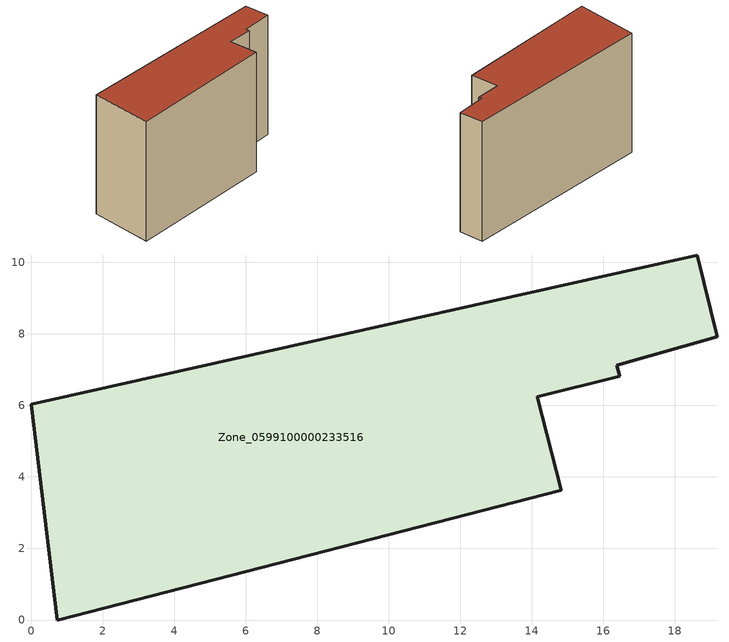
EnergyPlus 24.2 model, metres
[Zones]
Zone_0599100000233516
 floor ground (C_G): 0.73,0 0,6.04 18.63,10.21 19.19,7.92 16.38,7.12 16.45,6.81 14.15,6.25 14.82,3.62 z0
 wall outside (C_F): 16.38,7.12 19.19,7.92 18.63,10.21 0,6.04 0.73,0 14.82,3.62 14.15,6.25 16.45,6.81 16.38,7.12 z0:11.61
 roof outside (C_R): 14.82,3.62 14.15,6.25 16.45,6.81 16.38,7.12 19.19,7.92 18.63,10.21 0,6.04 0.73,0 z11.61
[BUILDING]
Pand.0599100000233516: North Axis=0; Terrain=City; Loads Convergence Tolerance Value=0.04; Temperature Convergence Tolerance Value=0.4; Solar Distribution=FullExterior; Maximum Number of Warmup Days=25; Minimum Number of Warmup Days=1
[Site:Location]
Rotterdam.The.Hague.AP_ZH_NLD Design_Conditions: Latitude=51.96; Longitude=4.45; Time Zone=1; Elevation=-4.5
[SITE:GROUNDTEMPERATURE:BUILDINGSURFACE]
18, 18, 18, 18, 18, 18, 18, 18, 18, 18, 18, 18
[MATERIAL] Thermal Absorptance=0.9; Solar Absorptance=0.7; Visible Absorptance=0.7
Name | Roughness | Thickness | Conductivity | Density | Specific Heat
G.TI.1946 | MediumSmooth | 0.15 | 1 | 540 | 1210
F.TI.1946 | Rough | 0.3 | 0.857143 | 1920 | 840
R.TI.1946 | MediumRough | 0.2 | 0.1 | 1500 | 1000
[CONSTRUCTION]
C_G: G.TI.1946
C_F: F.TI.1946
C_R: R.TI.1946
[ZONE]
Zone_0599100000233516: Type=1; Multiplier=1; Ceiling Height=Autocalculate; Volume=Autocalculate; Floor Area=autocalculate; Part of Total Floor Area=Yes
[ZONEINFILTRATION:DESIGNFLOWRATE]
Infil_Zone_0599100000233516: Zone or ZoneList or Space or SpaceList=Zone_0599100000233516; Schedule=AlwaysOn; Design Flow Rate Calculation Method=Flow/Area; Flow Rate per Floor Area=0.003; Constant Term Coefficient=1; Temperature Term Coefficient=0; Velocity Term Coefficient=0; Velocity Squared Term Coefficient=0
[HVACTEMPLATE:ZONE:IDEALLOADSAIRSYSTEM]
Zone_0599100000233516: Maximum Heating Supply Air Temperature=50; Minimum Cooling Supply Air Temperature=13; Maximum Heating Supply Air Humidity Ratio=0.0156; Minimum Cooling Supply Air Humidity Ratio=0.0077; Heating Limit=NoLimit; Cooling Limit=NoLimit; Dehumidification Control Type=ConstantSensibleHeatRatio; Cooling Sensible Heat Ratio=0.7; Dehumidification Setpoint=60; Humidification Control Type=None; Humidification Setpoint=30; Outdoor Air Method=None; Outdoor Air Flow Rate per Person=0.00944; Outdoor Air Flow Rate per Zone Floor Area=0; Outdoor Air Flow Rate per Zone=0; Demand Controlled Ventilation Type=None; Outdoor Air Economizer Type=NoEconomizer; Heat Recovery Type=None; Sensible Heat Recovery Effectiveness=0.7; Latent Heat Recovery Effectiveness=0.65
[ZONECONTROL:THERMOSTAT]
ThermostatControl_Zone_0599100000233516: Zone or ZoneList=Zone_0599100000233516; Control Type Schedule=DualSetpointControlType; Control 1=Thermostat_Zone_0599100000233516; Temperature Difference Between Cutout And Setpoint=0
[THERMOSTATSETPOINT:DUALSETPOINT]
Thermostat_Zone_0599100000233516: Heating Setpoint Temperature Schedule=HeatingSetpoint_Zone_0599100000233516; Cooling Setpoint Temperature Schedule=CoolingSetpoint_Zone_0599100000233516
[SCHEDULE:COMPACT]
HeatingSetpoint_Zone_0599100000233516: Through: 12/31, For: AllDays, Until: 24:00, 21
CoolingSetpoint_Zone_0599100000233516: Through: 12/31, For: AllDays, Until: 24:00, 24
DualSetpointControlType: Through: 12/31, For: AllDays, Until: 24:00, 4
AlwaysOn: Through: 12/31, For: AllDays, Until: 24:00, 1
